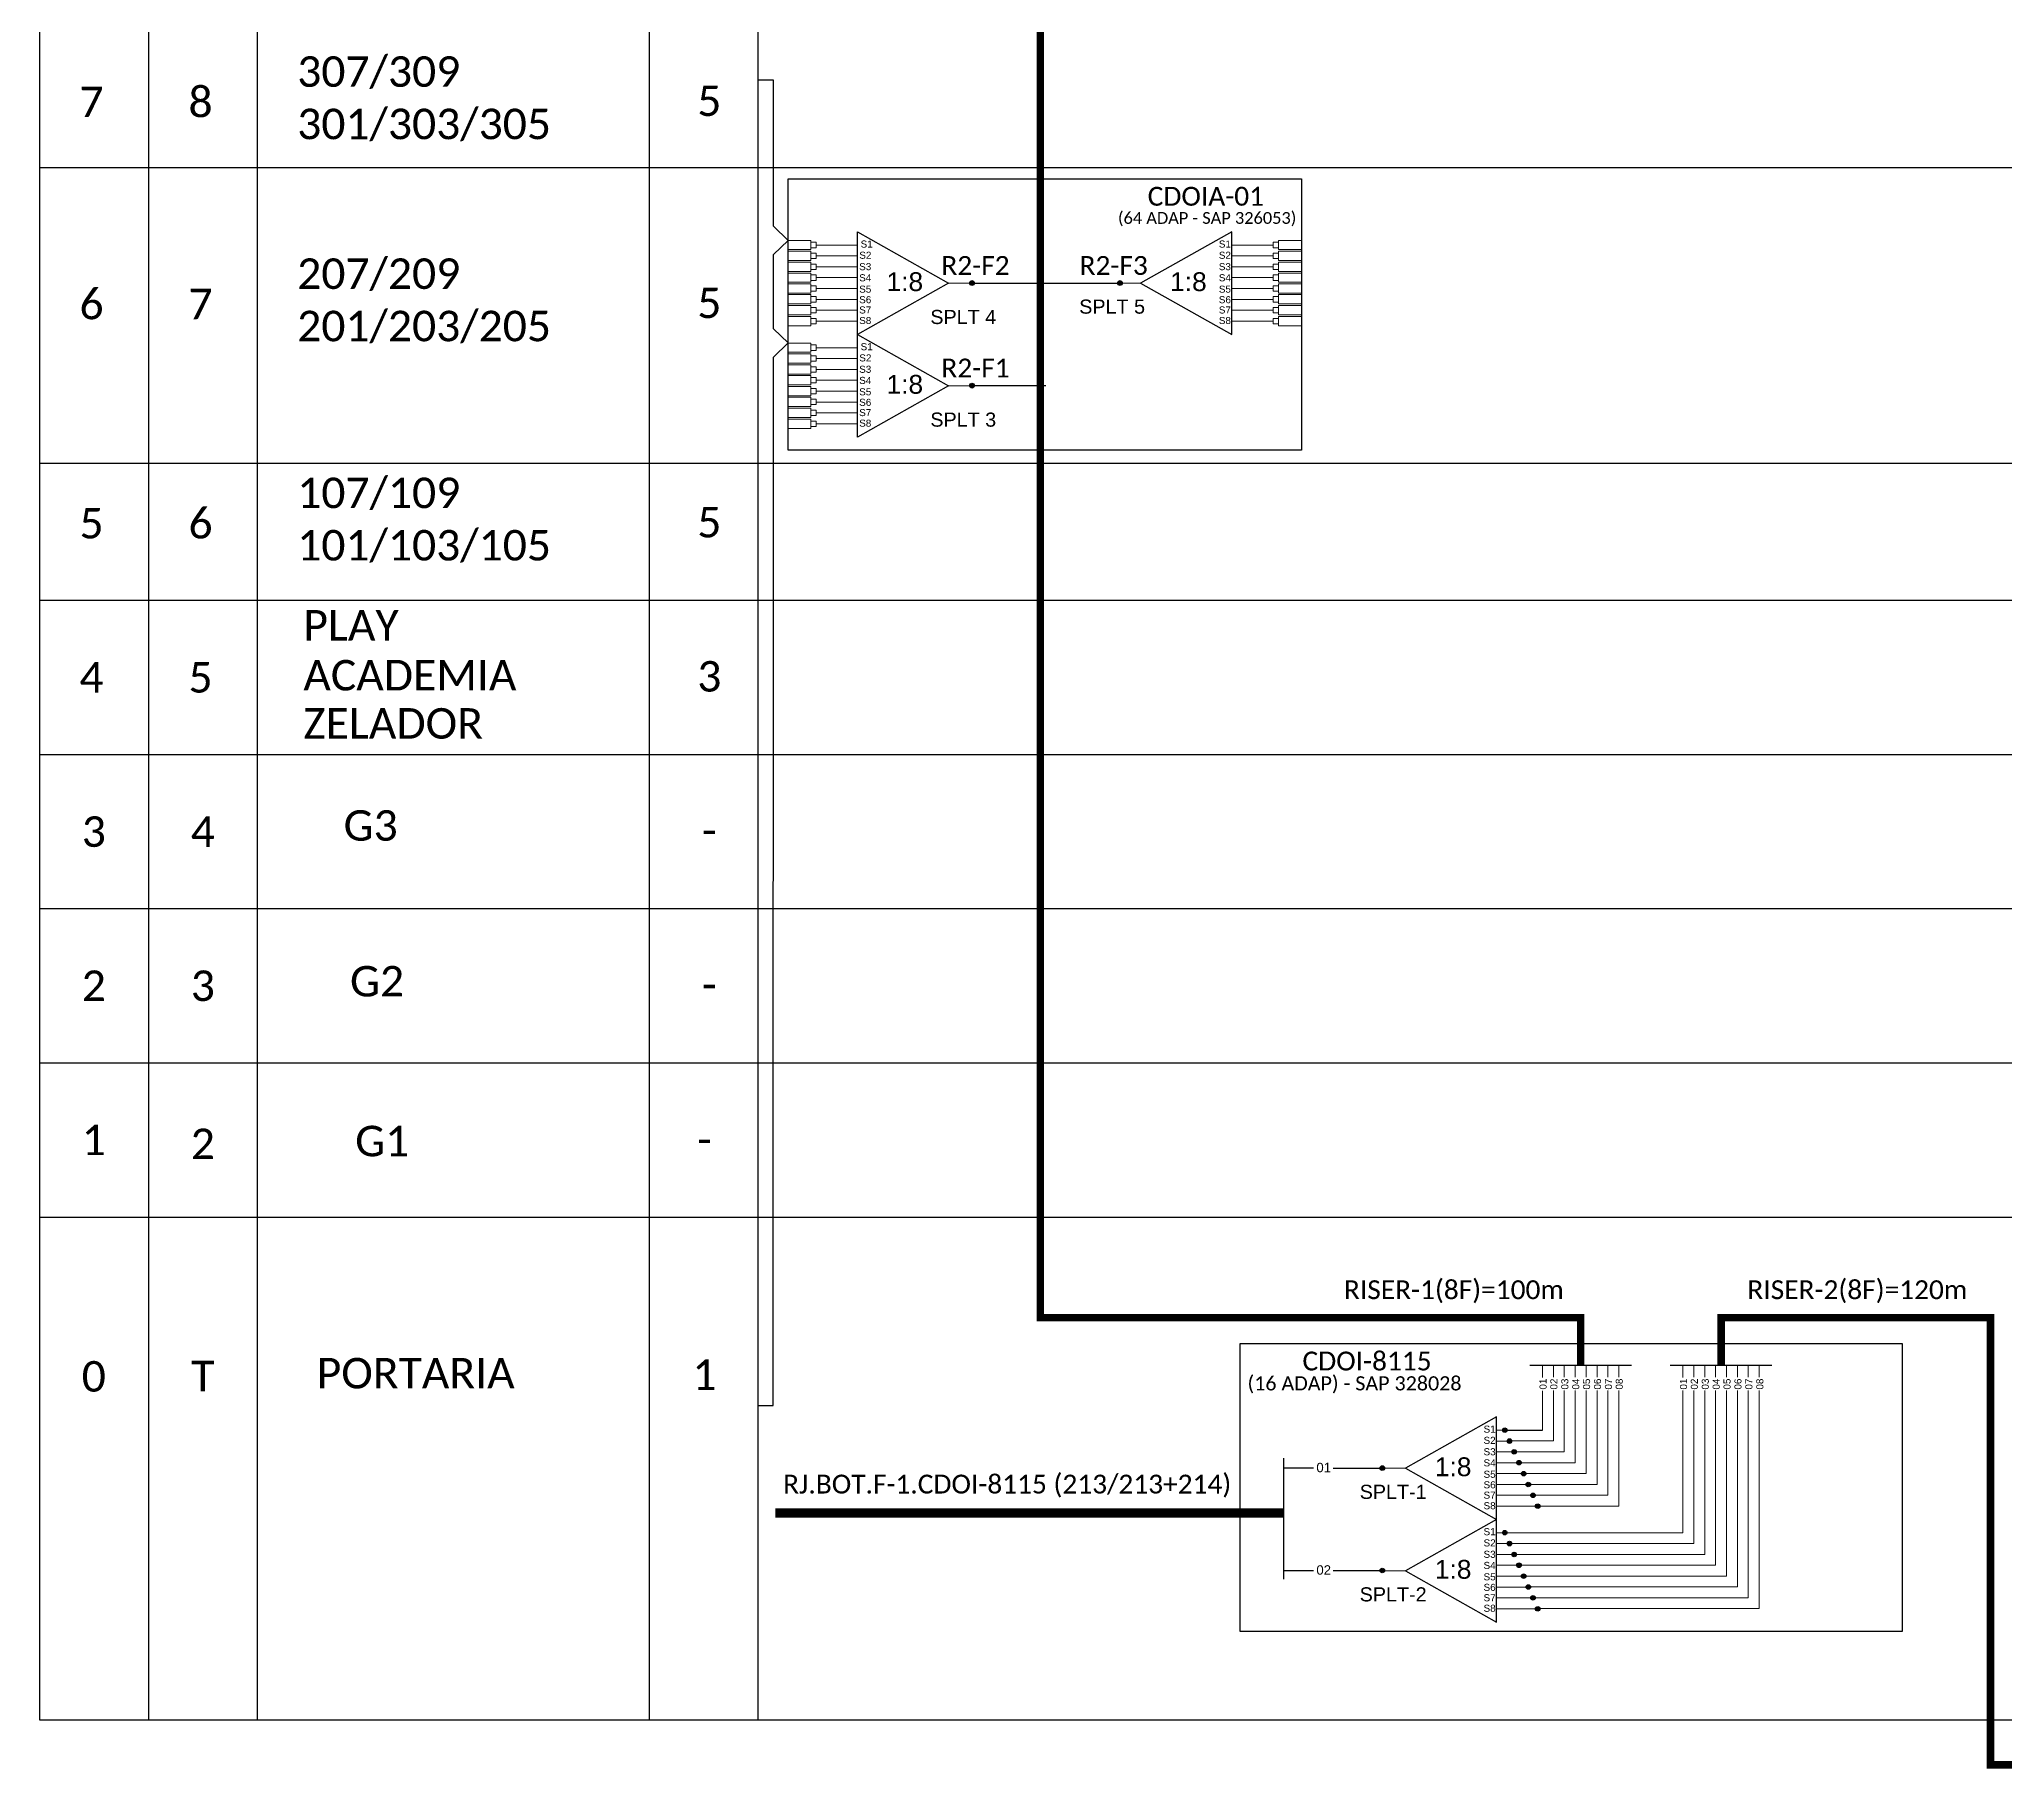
# Model space of a CAD drawing. Header units: metres. Extents: x -1286 to 457, y -500 to 94.
# Drawn here: x 67.5 to 276.1, y -351.1 to -167.5 of the extents above; entities that cross this region are included whole.
import ezdxf
from ezdxf.enums import TextEntityAlignment as Align

# ---------------------------------------------------------------- set-up
doc = ezdxf.new("R2010")
doc.units = ezdxf.units.M
doc.styles.add('ARIAL', font='arial.ttf')
doc.styles.add('WMF-Calibri0', font='calibri.ttf')
doc.linetypes.add('RESERVA', pattern='A,0.5,-0.15,["RESERVA",Standard,S=0.18,R=0,X=0,Y=-0.1],-1.3', length=1.95)

# ---------------------------------------------------------------- blocks, each defined once
blk = doc.blocks.new('SPLT_1-8_SC-APC_ESQ')
at = {"color": 3, "lineweight": 0}
for points in [[(2.41, -3.02), (0, -3.02)], [(2.41, -4), (0, -4)], [(2.41, -4.17), (0, -4.17)], [(2.41, -3.02), (2.41, -4)], [(2.41, -4.17), (2.41, -5.16)], [(2.99, -3.51), (7.37, -3.51)], [(2.41, -5.16), (0, -5.16)], [(2.41, -5.32), (0, -5.32)], [(2.41, -5.32), (2.41, -6.31)], [(7.37, -4.66), (2.99, -4.66)], [(7.37, -5.82), (2.99, -5.82)], [(2.41, -6.31), (0, -6.31)], [(2.41, -6.48), (0, -6.48)], [(2.41, -7.46), (0, -7.46)], [(2.41, -7.63), (0, -7.63)], [(2.41, -6.48), (2.41, -7.46)], [(2.41, -7.63), (2.41, -8.62)], [(7.37, -6.97), (2.99, -6.97)], [(7.37, -8.12), (2.99, -8.12)], [(2.41, -8.62), (0, -8.62)], [(2.41, -8.78), (0, -8.78)], [(2.41, -9.77), (0, -9.77)], [(2.41, -9.94), (0, -9.94)], [(2.41, -8.78), (2.41, -9.77)], [(2.41, -9.94), (2.41, -10.92)], [(7.37, -9.28), (2.99, -9.28)], [(7.37, -10.43), (2.99, -10.43)], [(2.41, -10.92), (0, -10.92)], [(2.41, -11.09), (0, -11.09)], [(2.41, -12.08), (0, -12.08)], [(2.41, -11.09), (2.41, -12.08)], [(7.37, -11.58), (2.99, -11.58)]]:
    blk.add_lwpolyline(points, dxfattribs=at)
for points in [[(2.99, -3.22), (2.41, -3.22), (2.41, -3.8), (2.99, -3.8)], [(2.99, -4.38), (2.41, -4.38), (2.41, -4.95), (2.99, -4.95)], [(2.99, -5.53), (2.41, -5.53), (2.41, -6.1), (2.99, -6.1)], [(2.99, -6.68), (2.41, -6.68), (2.41, -7.26), (2.99, -7.26)], [(2.99, -7.84), (2.41, -7.84), (2.41, -8.41), (2.99, -8.41)], [(2.99, -8.99), (2.41, -8.99), (2.41, -9.56), (2.99, -9.56)], [(2.99, -10.14), (2.41, -10.14), (2.41, -10.72), (2.99, -10.72)], [(2.99, -11.3), (2.41, -11.3), (2.41, -11.87), (2.99, -11.87)]]:
    blk.add_lwpolyline(points, close=True, dxfattribs=at)
at = {"color": 1}
blk.add_lwpolyline([(7.37, -2.1), (17.04, -7.55), (7.37, -13), (7.37, -2.1)], dxfattribs=at)
at = {"color": 1, "lineweight": 0}
blk.add_lwpolyline([(17.04, -7.55), (19.26, -7.55)], dxfattribs=at)
at = {"color": 1, "style": 'ARIAL'}
for s, height, p in [('S1', 0.75, (7.7, -3.78)), ('S3', 0.75, (7.55, -6.18)), ('S2', 0.75, (7.56, -4.97)), ('S5', 0.75, (7.55, -8.57)), ('S4', 0.75, (7.55, -7.36)), ('1:8', 2, (10.45, -8.4)), ('S6', 0.75, (7.55, -9.69)), ('S7', 0.75, (7.55, -10.78)), ('S8', 0.75, (7.55, -11.9))]:
    blk.add_text(s, height=height, dxfattribs=at).set_placement(p)
blk = doc.blocks.new('SPLT_1-8_SC-APC')
at = {"color": 1}
blk.add_lwpolyline([(-7.37, -2.1), (-17.04, -7.55), (-7.37, -13), (-7.37, -2.1)], dxfattribs=at)
at = {"color": 3, "lineweight": 0}
for points in [[(-2.99, -3.51), (-7.37, -3.51)], [(-2.41, -3.02), (-2.41, -4)], [(-2.41, -3.02), (0, -3.02)], [(-2.41, -4), (0, -4)], [(-2.41, -4.17), (-2.41, -5.16)], [(-2.41, -4.17), (0, -4.17)], [(-7.37, -4.66), (-2.99, -4.66)], [(-7.37, -5.82), (-2.99, -5.82)], [(-2.41, -5.16), (0, -5.16)], [(-2.41, -5.32), (-2.41, -6.31)], [(-2.41, -5.32), (0, -5.32)], [(-7.37, -6.97), (-2.99, -6.97)], [(-7.37, -8.12), (-2.99, -8.12)], [(-2.41, -6.31), (0, -6.31)], [(-2.41, -6.48), (-2.41, -7.46)], [(-2.41, -6.48), (0, -6.48)], [(-2.41, -7.46), (0, -7.46)], [(-2.41, -7.63), (-2.41, -8.62)], [(-2.41, -7.63), (0, -7.63)], [(-7.37, -9.28), (-2.99, -9.28)], [(-7.37, -10.43), (-2.99, -10.43)], [(-2.41, -8.62), (0, -8.62)], [(-2.41, -8.78), (-2.41, -9.77)], [(-2.41, -8.78), (0, -8.78)], [(-2.41, -9.77), (0, -9.77)], [(-2.41, -9.94), (-2.41, -10.92)], [(-2.41, -9.94), (0, -9.94)], [(-7.37, -11.58), (-2.99, -11.58)], [(-2.41, -10.92), (0, -10.92)], [(-2.41, -11.09), (-2.41, -12.08)], [(-2.41, -11.09), (0, -11.09)], [(-2.41, -12.08), (0, -12.08)]]:
    blk.add_lwpolyline(points, dxfattribs=at)
for points in [[(-2.99, -3.22), (-2.41, -3.22), (-2.41, -3.8), (-2.99, -3.8)], [(-2.99, -4.38), (-2.41, -4.38), (-2.41, -4.95), (-2.99, -4.95)], [(-2.99, -5.53), (-2.41, -5.53), (-2.41, -6.1), (-2.99, -6.1)], [(-2.99, -6.68), (-2.41, -6.68), (-2.41, -7.26), (-2.99, -7.26)], [(-2.99, -7.84), (-2.41, -7.84), (-2.41, -8.41), (-2.99, -8.41)], [(-2.99, -8.99), (-2.41, -8.99), (-2.41, -9.56), (-2.99, -9.56)], [(-2.99, -10.14), (-2.41, -10.14), (-2.41, -10.72), (-2.99, -10.72)], [(-2.99, -11.3), (-2.41, -11.3), (-2.41, -11.87), (-2.99, -11.87)]]:
    blk.add_lwpolyline(points, close=True, dxfattribs=at)
at = {"color": 1, "lineweight": 0}
blk.add_lwpolyline([(-17.04, -7.55), (-19.26, -7.55)], dxfattribs=at)
at = {"color": 1, "style": 'ARIAL'}
for s, height, p in [('S1', 0.75, (-8.74, -3.78)), ('S2', 0.75, (-8.74, -4.97)), ('S3', 0.75, (-8.74, -6.18)), ('1:8', 2, (-13.91, -8.4)), ('S4', 0.75, (-8.74, -7.36)), ('S5', 0.75, (-8.74, -8.57)), ('S6', 0.75, (-8.74, -9.69)), ('S7', 0.75, (-8.74, -10.78)), ('S8', 0.75, (-8.74, -11.9))]:
    blk.add_text(s, height=height, dxfattribs=at).set_placement(p)
blk = doc.blocks.new('SPLT_1-8_DIV_DIR')
h = blk.add_hatch(color=3)
h.dxf.hatch_style = 1
edge = h.paths.add_edge_path()
edge.add_arc((12.77, 4.04), 0.242, 0, 360)
h = blk.add_hatch(color=3)
h.dxf.hatch_style = 1
edge = h.paths.add_edge_path()
edge.add_arc((13.27, 2.88), 0.242, 0, 360)
h = blk.add_hatch(color=3)
h.dxf.hatch_style = 1
edge = h.paths.add_edge_path()
edge.add_arc((13.77, 1.73), 0.242, 0, 360)
h = blk.add_hatch(color=3)
h.dxf.hatch_style = 1
edge = h.paths.add_edge_path()
edge.add_arc((14.27, 0.58), 0.242, 0, 360)
h = blk.add_hatch(color=3)
h.dxf.hatch_style = 1
edge = h.paths.add_edge_path()
edge.add_arc((14.77, -0.58), 0.242, 0, 360)
h = blk.add_hatch(color=3)
h.dxf.hatch_style = 1
edge = h.paths.add_edge_path()
edge.add_arc((15.27, -1.73), 0.242, 0, 360)
h = blk.add_hatch(color=3)
h.dxf.hatch_style = 1
edge = h.paths.add_edge_path()
edge.add_arc((15.77, -2.88), 0.242, 0, 360)
h = blk.add_hatch(color=3)
h.dxf.hatch_style = 1
edge = h.paths.add_edge_path()
edge.add_arc((16.27, -4.04), 0.242, 0, 360)
at = {"color": 1}
blk.add_lwpolyline([(11.89, 5.45), (2.22, 0), (11.89, -5.45), (11.89, 5.45)], dxfattribs=at)
at = {"color": 7, "lineweight": 0}
for points in [[(12.77, 4.04), (11.89, 4.04)], [(11.89, 2.88), (13.27, 2.88)], [(11.89, 1.73), (13.77, 1.73)], [(11.89, 0.58), (14.27, 0.58)], [(11.89, -0.58), (14.77, -0.58)], [(11.89, -1.73), (15.27, -1.73)], [(11.89, -2.88), (15.77, -2.88)], [(11.89, -4.04), (16.27, -4.04)]]:
    blk.add_lwpolyline(points, dxfattribs=at)
at = {"color": 1, "lineweight": 0}
blk.add_lwpolyline([(2.22, 0), (0, 0)], dxfattribs=at)
at = {"color": 3}
for centre in [(12.77, 4.04), (13.27, 2.88), (13.77, 1.73), (14.27, 0.58), (14.77, -0.58), (15.27, -1.73), (15.77, -2.88), (16.27, -4.04)]:
    blk.add_circle(centre, 0.242, dxfattribs=at)
at = {"color": 1, "style": 'ARIAL'}
for s, height, p in [('S1', 0.75, (10.52, 3.77)), ('S2', 0.75, (10.52, 2.58)), ('S3', 0.75, (10.52, 1.37)), ('1:8', 2, (5.35, -0.85)), ('S4', 0.75, (10.52, 0.19)), ('S5', 0.75, (10.52, -1.02)), ('S6', 0.75, (10.52, -2.14)), ('S7', 0.75, (10.52, -3.24)), ('S8', 0.75, (10.52, -4.36))]:
    blk.add_text(s, height=height, dxfattribs=at).set_placement(p)

msp = doc.modelspace()

# ---------------------------------------------------------------- hatches: boundary and pattern name
h = msp.add_hatch(color=3)
h.dxf.hatch_style = 1
edge = h.paths.add_edge_path()
edge.add_arc((166.45, -193.35), 0.256, 0, 360)
h = msp.add_hatch(color=3)
h.dxf.hatch_style = 1
edge = h.paths.add_edge_path()
edge.add_arc((182.16, -193.35), 0.256, 0, 360)
h = msp.add_hatch(color=3)
h.dxf.hatch_style = 1
edge = h.paths.add_edge_path()
edge.add_arc((166.45, -204.24), 0.256, 0, 360)
h = msp.add_hatch(color=3)
h.dxf.hatch_style = 1
edge = h.paths.add_edge_path()
edge.add_arc((210, -319.19), 0.242, 0, 360)
h = msp.add_hatch(color=3)
h.dxf.hatch_style = 1
edge = h.paths.add_edge_path()
edge.add_arc((210, -330.07), 0.242, 0, 360)

# ---------------------------------------------------------------- linework, layer by layer
for points in [[(67.46, 9.19), (67.46, -345.91)], [(90.6, -345.91), (90.6, 9.19)], [(143.76, -345.91), (143.76, 9.19)], [(79.03, 5.08), (79.03, -345.91)], [(132.19, 0.97), (132.19, -345.91)], [(67.46, -181.09), (415.87, -181.09)], [(67.46, -212.47), (415.87, -212.47)], [(67.46, -227.04), (415.87, -227.04)], [(67.46, -243.41), (415.87, -243.41)], [(67.46, -259.78), (415.87, -259.78)], [(67.46, -276.15), (415.87, -276.15)], [(67.46, -292.53), (415.87, -292.53)], [(67.46, -345.91), (415.87, -345.91)]]:
    msp.add_lwpolyline(points)
at = {"color": 5, "const_width": 0.8}
msp.add_lwpolyline([(173.7, -14.24), (173.7, -303.22), (231.05, -303.22), (231.05, -308.25)], dxfattribs=at)
at = {"color": 6, "const_width": 0.8}
msp.add_lwpolyline([(334.94, -14.24), (334.69, -350.71), (274.55, -350.71), (274.55, -303.22), (245.96, -303.22), (245.96, -308.25)], dxfattribs=at)
at = {"color": 3}
for points in [[(143.71, -312.56), (145.36, -312.56), (145.37, -201.22), (146.93, -199.71), (145.37, -198.21), (145.37, -190.32), (146.93, -188.82), (145.37, -187.31), (145.37, -171.81), (143.72, -171.81)], [(199.54, -319.18), (202.7, -319.18)], [(204.77, -319.19), (210, -319.19)]]:
    msp.add_lwpolyline(points, dxfattribs=at)
at = {"color": 1}
for points in [[(146.93, -182.29), (201.42, -182.29), (201.42, -211.11), (146.93, -211.11)], [(194.9, -305.96), (265.17, -305.96), (265.17, -336.56), (194.9, -336.56)]]:
    msp.add_lwpolyline(points, close=True, dxfattribs=at)
at = {"color": 5, "linetype": 'Continuous', "ltscale": 4}
for points in [[(166.45, -193.35), (182.13, -193.35)], [(166.45, -204.24), (174.29, -204.24)]]:
    msp.add_lwpolyline(points, dxfattribs=at)
at = {"color": 5}
msp.add_lwpolyline([(225.65, -308.25), (236.44, -308.25)], dxfattribs=at)
at = {"color": 5, "lineweight": 0}
for points in [[(227, -308.25), (227, -309.56)], [(228.16, -308.25), (228.16, -309.53)], [(229.32, -308.25), (229.32, -309.53)], [(230.47, -308.25), (230.47, -309.53)], [(231.63, -308.25), (231.63, -309.53)], [(232.79, -308.25), (232.79, -309.53)], [(233.94, -308.25), (233.94, -309.53)], [(235.1, -308.25), (235.1, -309.53)], [(223.74, -316.31), (228.16, -316.31), (228.16, -310.95)], [(224.24, -317.47), (229.32, -317.47), (229.32, -310.96)], [(224.74, -318.62), (230.47, -318.62), (230.47, -310.95)], [(225.24, -319.77), (231.63, -319.77), (231.63, -310.95)], [(225.74, -320.92), (232.79, -320.92), (232.79, -310.95)], [(226.24, -322.08), (233.94, -322.08), (233.94, -310.95)], [(226.74, -323.23), (235.1, -323.23), (235.1, -310.95)], [(227, -310.99), (227, -315.16)]]:
    msp.add_lwpolyline(points, dxfattribs=at)
at = {"color": 6}
msp.add_lwpolyline([(240.56, -308.25), (251.35, -308.25)], dxfattribs=at)
at = {"color": 6, "lineweight": 0}
for points in [[(241.91, -308.25), (241.91, -309.56)], [(243.07, -308.25), (243.07, -309.53)], [(244.23, -308.25), (244.23, -309.53)], [(245.38, -308.25), (245.38, -309.53)], [(246.54, -308.25), (246.54, -309.53)], [(247.7, -308.25), (247.7, -309.53)], [(248.85, -308.25), (248.85, -309.53)], [(250.01, -308.25), (250.01, -309.53)], [(223.24, -326.06), (241.91, -326.06), (241.91, -310.96)], [(223.49, -327.2), (243.07, -327.2), (243.07, -310.95)], [(223.99, -328.35), (244.23, -328.35), (244.23, -310.96)], [(224.49, -329.5), (245.38, -329.5), (245.38, -310.95)], [(224.99, -330.65), (246.54, -330.65), (246.54, -310.95)], [(225.49, -331.81), (247.7, -331.81), (247.7, -310.95)], [(225.99, -332.96), (248.85, -332.96), (248.85, -310.95)], [(226.49, -334.11), (250.01, -334.11), (250.01, -310.95)]]:
    msp.add_lwpolyline(points, dxfattribs=at)
at = {"color": 5, "linetype": 'RESERVA', "ltscale": 4}
msp.add_lwpolyline([(223.24, -315.16), (227, -315.16)], dxfattribs=at)
at = {"color": 1}
msp.add_lwpolyline([(199.54, -330.99), (199.54, -318.13)], dxfattribs=at)
at = {"color": 1, "const_width": 1}
msp.add_lwpolyline([(145.56, -323.97), (199.54, -323.97)], dxfattribs=at)
at = {"color": 2}
for points in [[(199.54, -330.06), (202.7, -330.06)], [(204.77, -330.07), (210, -330.07)]]:
    msp.add_lwpolyline(points, dxfattribs=at)
at = {"color": 3}
for centre, radius in [((166.45, -193.35), 0.256), ((182.16, -193.35), 0.256), ((166.45, -204.24), 0.256), ((210, -319.19), 0.242), ((210, -330.07), 0.242)]:
    msp.add_circle(centre, radius, dxfattribs=at)

# ---------------------------------------------------------------- block references
for name, p in [('SPLT_1-8_SC-APC_ESQ', (146.93, -185.8)), ('SPLT_1-8_SC-APC_ESQ', (146.93, -196.7)), ('SPLT_1-8_DIV_DIR', (210.23, -319.2)), ('SPLT_1-8_DIV_DIR', (210.23, -330.09))]:
    msp.add_blockref(name, p)
msp.add_blockref('SPLT_1-8_SC-APC', (201.39, -185.8), dxfattribs=at)

# ---------------------------------------------------------------- texts
at = {"color": 7}
for s, height, style, p in [('307/309', 3.24, 'WMF-Calibri0', (94.83, -172.51)), ('301/303/305', 3.24, 'WMF-Calibri0', (94.83, -178.07)), ('207/209', 3.24, 'WMF-Calibri0', (94.83, -193.97)), ('201/203/205', 3.24, 'WMF-Calibri0', (94.83, -199.53)), ('SPLT 5', 1.5, 'ARIAL', (177.83, -196.6)), ('SPLT 4', 1.5, 'ARIAL', (162.03, -197.7)), ('SPLT 3', 1.5, 'ARIAL', (162.03, -208.6)), ('107/109', 3.24, 'WMF-Calibri0', (94.83, -217.25)), ('101/103/105', 3.24, 'WMF-Calibri0', (94.83, -222.81)), ('PLAY', 3.24, 'WMF-Calibri0', (95.48, -231.31)), ('ACADEMIA', 3.24, 'WMF-Calibri0', (95.48, -236.61)), ('ZELADOR', 3.24, 'WMF-Calibri0', (95.48, -241.73)), ('G3', 3.24, 'WMF-Calibri0', (99.75, -252.57)), ('G2', 3.24, 'WMF-Calibri0', (100.43, -269.11)), ('G1', 3.24, 'WMF-Calibri0', (100.98, -286.08)), ('PORTARIA', 3.24, 'WMF-Calibri0', (96.9, -310.73)), ('SPLT-1', 1.5, 'ARIAL', (207.6, -322.46)), ('SPLT-2', 1.5, 'ARIAL', (207.6, -333.35))]:
    msp.add_text(s, height=height, dxfattribs=dict(at, style=style)).set_placement(p)
at = {"color": 1, "style": 'WMF-Calibri0'}
for s, p in [('CDOIA-01', (185.1, -185.13)), ('CDOI-8115', (201.53, -308.82)), ('RJ.BOT.F-1.CDOI-8115 (213/213+214)', (146.4, -321.89))]:
    msp.add_text(s, height=2, dxfattribs=at).set_placement(p)
for s, height, p in [('(64 ADAP - SAP 326053)', 1.25, (191.41, -187.06)), ('(16 ADAP) - SAP 328028', 1.5, (207.05, -310.94))]:
    msp.add_text(s, height=height, dxfattribs=at).set_placement(p, align=Align.CENTER)
at = {"color": 5, "style": 'WMF-Calibri0'}
for s, p in [('R2-F2', (163.2, -192.48)), ('R2-F3', (177.87, -192.48)), ('R2-F1', (163.2, -203.37)), ('RISER-1(8F)=100m', (205.93, -301.25))]:
    msp.add_text(s, height=2, dxfattribs=at).set_placement(p)
at = {"color": 6, "style": 'WMF-Calibri0'}
msp.add_text('RISER-2(8F)=120m', height=2, dxfattribs=at).set_placement((248.75, -301.25))
at = {"style": 'ARIAL'}
for s, p in [('01', (227.06, -310.27)), ('02', (228.21, -310.27)), ('03', (229.37, -310.27)), ('04', (230.53, -310.27)), ('05', (231.68, -310.27)), ('06', (232.84, -310.27)), ('07', (234, -310.27)), ('08', (235.15, -310.27)), ('01', (241.97, -310.27)), ('02', (243.12, -310.27)), ('03', (244.28, -310.27)), ('04', (245.44, -310.27)), ('05', (246.59, -310.27)), ('06', (247.75, -310.27)), ('07', (248.91, -310.27)), ('08', (250.07, -310.27))]:
    msp.add_text(s, height=0.75, rotation=90, dxfattribs=at).set_placement(p, align=Align.MIDDLE_CENTER)
for s, p in [('01', (203.78, -319.13)), ('02', (203.78, -330.01))]:
    msp.add_text(s, height=1, dxfattribs=at).set_placement(p, align=Align.MIDDLE_CENTER)
at = {"color": 7, "style": 'WMF-Calibri0'}
for tag, flags, p in [('7', 4, (73, -174.11)), ('8', 4, (84.57, -174.11)), ('5', 4, (138.57, -173.99)), ('6', 4, (73, -195.57)), ('7', 4, (84.57, -195.57)), ('5', 4, (138.57, -195.45)), ('5', 4, (73, -218.85)), ('6', 4, (84.57, -218.85)), ('5', 4, (138.57, -218.74)), ('4', 4, (73, -235.22)), ('5', 4, (84.57, -235.22)), ('3', 4, (138.57, -235.11)), ('3', 4, (73.24, -251.6)), ('4', 4, (84.81, -251.6)), ('-', 4, (138.57, -251.48)), ('2', 4, (73.24, -267.97)), ('3', 4, (84.81, -267.97)), ('-', 4, (138.57, -267.85)), ('1', 4, (73.24, -284.34)), ('2', 12, (84.81, -284.76)), ('-', 4, (138.05, -284.3)), ('0', 4, (73.24, -309.45)), ('T', 12, (84.81, -309.41)), ('1', 4, (138.05, -309.27))]:
    msp.add_attdef(tag, text='XX', height=3.24, dxfattribs=dict(at, flags=flags)).set_placement(p, align=Align.MIDDLE_CENTER)

doc.saveas('drawing.dxf')
